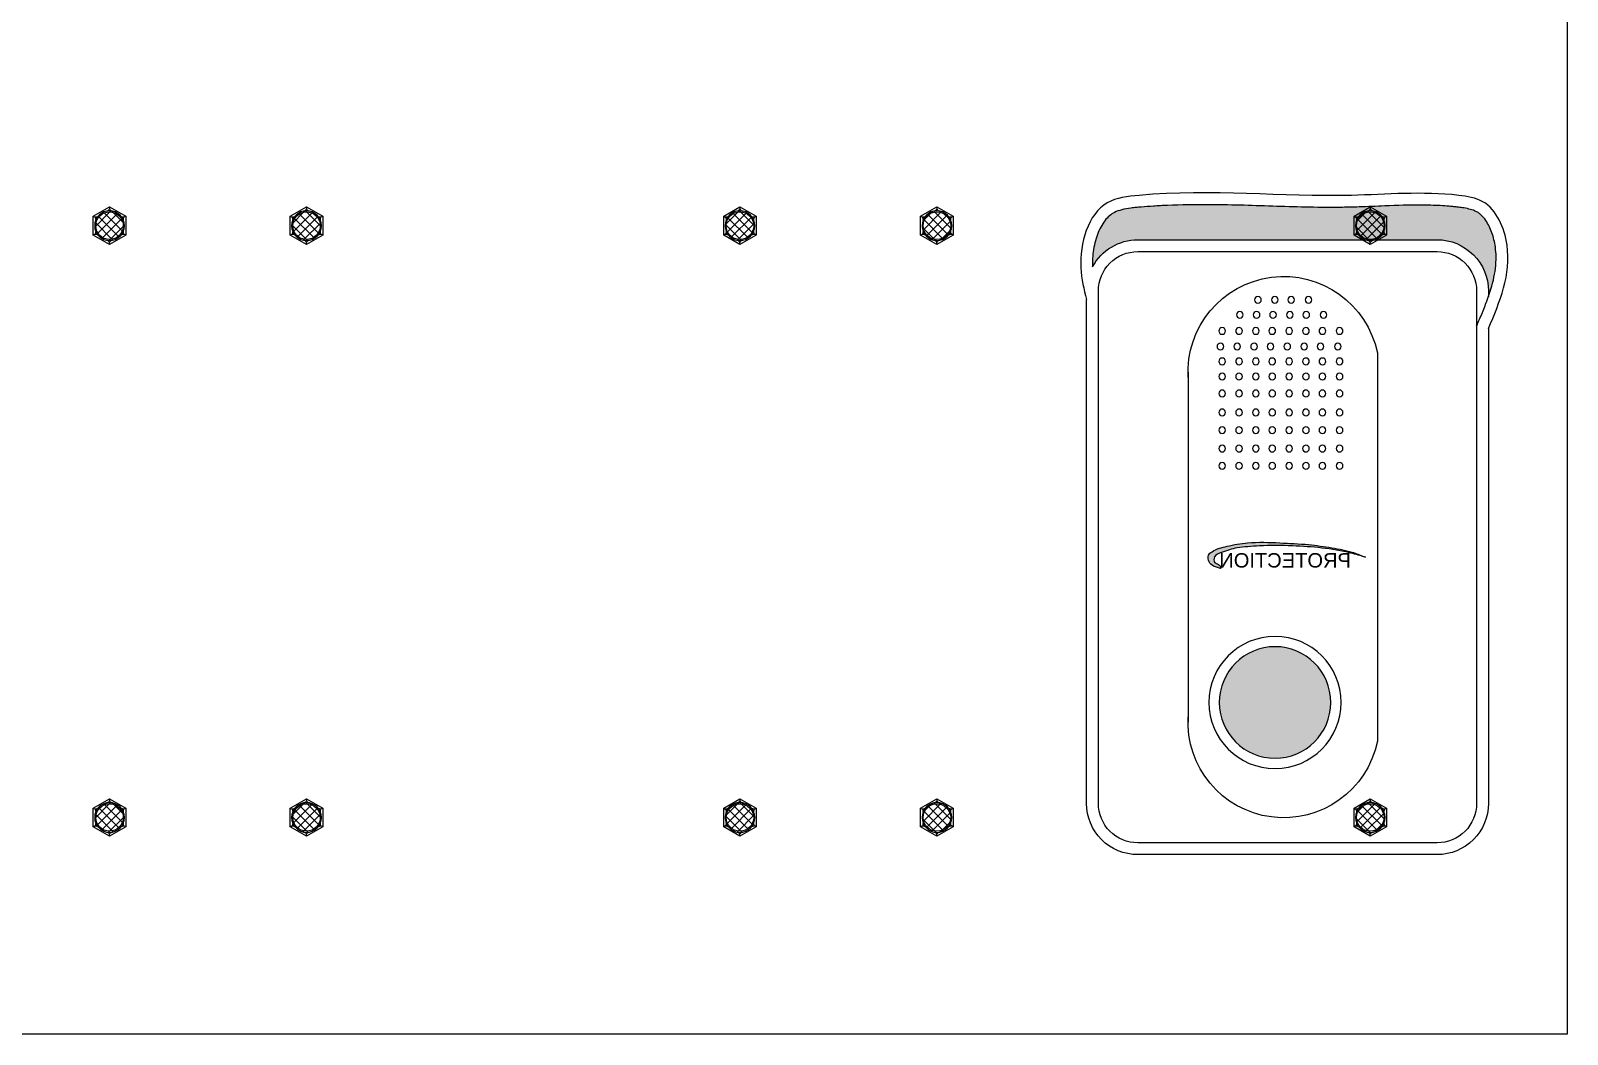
# Model space of a CAD drawing. Header units: millimetres. Extents: x 1729 to 7209, y 940 to 3564.
# Drawn here: x 2510.6 to 2900.6, y 939.7 to 1194.3 of the extents above; entities that cross this region are included whole.
import ezdxf

# ---------------------------------------------------------------- set-up
doc = ezdxf.new("R2010")
doc.units = ezdxf.units.MM
doc.layers.add('Parafuso', color=5, linetype='Continuous')
doc.layers.add('Traço-fino', color=7, linetype='Continuous', transparency=0.7)
doc.styles.get("Standard").update_dxf_attribs({"font": 'arial.ttf'})

# ---------------------------------------------------------------- blocks, each defined once
blk = doc.blocks.new('*U9')
at = {"layer": 'Parafuso'}
h = blk.add_hatch(dxfattribs=at)
h.set_pattern_fill('ANSI37', color=256, scale=0.522152)
h.set_pattern_definition([(45, (-39290.916, 24164.886), (-1.17226415, 1.17226415), []), (135, (-39290.916, 24164.886), (-1.17226415, -1.17226415), [])])
h.paths.add_polyline_path([(-3.77, 0, 1), (3.77, 0, 1)])
at = {"layer": 'Parafuso', "linetype": 'ByBlock', "ltscale": 0.002}
for p, q in [((0, 4.76), (0, 4.24)), ((-4.12, 2.38), (-3.67, 2.12)), ((4.12, 2.38), (3.67, 2.12)), ((-4.12, -2.38), (-3.67, -2.12)), ((3.67, -2.12), (4.12, -2.38)), ((4.06, -2.34), (3.67, -2.12)), ((0, -4.76), (0, -4.24))]:
    blk.add_line(p, q, dxfattribs=at)
at = {"layer": 'Parafuso'}
blk.add_lwpolyline([(4.12, 2.38), (0, 4.76), (-4.12, 2.38), (-4.12, -2.38), (0, -4.76), (4.12, -2.38)], close=True, dxfattribs=at)
at = {"layer": 'Parafuso', "linetype": 'ByBlock', "ltscale": 0.002}
blk.add_circle((0, 0), 3.77, dxfattribs=at)
for centre, start, end in [((-1.04, 4.85), 289.7455, 329.5986), ((1.04, 4.85), 210.4014, 250.2545), ((-3.68, 3.33), 270.4014, 310.2545), ((-4.72, 1.52), 349.7455, 29.5986), ((3.68, 3.33), 229.7455, 269.5986), ((4.72, 1.52), 150.4014, 190.2545), ((-4.72, -1.52), 330.4014, 10.2545), ((-3.68, -3.33), 49.7455, 89.5986), ((-1.04, -4.85), 30.4014, 70.2545), ((1.04, -4.85), 109.7455, 149.5986), ((3.68, -3.33), 90.4014, 130.2545), ((4.72, -1.52), 169.7455, 209.5986)]:
    blk.add_arc(centre, 1.21, start, end, dxfattribs=at)
blk = doc.blocks.new('Interfone')
h = blk.add_hatch(color=256)
h.dxf.hatch_style = 1
edge = h.paths.add_edge_path()
edge.add_spline(control_points=[(3192.88, 2609.38), (3192.89, 2609.58), (3192.9, 2609.78), (3192.91, 2610.67), (3192.89, 2611.38), (3192.71, 2613.6), (3192.44, 2615.13), (3191.58, 2617.96), (3191.01, 2619.25), (3189.97, 2620.86), (3189.6, 2621.35), (3188.81, 2622.18), (3188.39, 2622.53), (3187.75, 2622.95), (3187.54, 2623.08), (3186.78, 2623.46), (3186.16, 2623.68), (3184.76, 2624.04), (3183.98, 2624.18), (3182.73, 2624.35), (3182.3, 2624.39), (3181.42, 2624.48), (3180.97, 2624.52), (3179.5, 2624.65), (3178.47, 2624.72), (3176.25, 2624.87), (3175.04, 2624.93), (3170.42, 2625.13), (3167.04, 2625.17), (3161.97, 2625.15), (3160.29, 2625.13), (3153.05, 2624.98), (3147.52, 2624.76), (3139.2, 2624.53), (3136.42, 2624.48), (3132.25, 2624.46), (3130.85, 2624.46), (3128.05, 2624.5), (3126.65, 2624.53), (3123.06, 2624.65), (3120.87, 2624.75), (3115.56, 2624.96), (3112.45, 2625.07), (3107.78, 2625.04), (3106.23, 2624.99), (3103.9, 2624.87), (3103.13, 2624.81), (3101.96, 2624.71), (3101.57, 2624.68), (3100.79, 2624.6), (3100.4, 2624.55), (3099.54, 2624.45), (3099.07, 2624.39), (3098.02, 2624.22), (3097.46, 2624.1), (3096.44, 2623.81), (3095.99, 2623.65), (3095.4, 2623.36), (3095.23, 2623.26), (3094.81, 2622.99), (3094.58, 2622.81), (3093.89, 2622.2), (3093.44, 2621.7), (3092.44, 2620.23), (3091.92, 2619.18), (3091.12, 2616.89), (3090.82, 2615.65), (3090.54, 2613.62), (3090.48, 2612.8), (3090.43, 2609.99), (3090.69, 2608), (3091.48, 2604.6), (3091.91, 2603.2), (3092.41, 2601.78)], knot_values=[7.463101, 7.463101, 7.463101, 7.463101, 8.111265, 8.111265, 10.334947, 10.334947, 15.061931, 15.061931, 19.788915, 19.788915, 22.177625, 22.177625, 24.566334, 24.566334, 25.726624, 25.726624, 28.395847, 28.395847, 31.06507, 31.06507, 32.399681, 32.399681, 33.734293, 33.734293, 36.752746, 36.752746, 40.334595, 40.334595, 50.504797, 50.504797, 55.589899, 55.589899, 72.392507, 72.392507, 80.793812, 80.793812, 84.994464, 84.994464, 89.195116, 89.195116, 95.81117, 95.81117, 105.331951, 105.331951, 110.092341, 110.092341, 112.472537, 112.472537, 113.662634, 113.662634, 114.852732, 114.852732, 116.339562, 116.339562, 118.357618, 118.357618, 120.375674, 120.375674, 121.391917, 121.391917, 122.751525, 122.751525, 125.509227, 125.509227, 129.526554, 129.526554, 133.543882, 133.543882, 136.278523, 136.278523, 143.052796, 143.052796, 147.751517, 147.751517, 147.751517, 147.751517], degree=3, periodic=0)
edge.add_line((3092.41, 2601.78), (3092.41, 2603.26))
edge.add_arc((3105.41, 2603.26), 13, 90, 180, ccw=False)
edge.add_line((3105.41, 2616.26), (3181.41, 2616.26))
edge.add_arc((3181.41, 2603.26), 13, 28.0917, 90, ccw=False)
h = blk.add_hatch(color=256)
h.dxf.hatch_style = 1
edge = h.paths.add_edge_path()
edge.add_spline(control_points=[(3123.6, 2535.71), (3124.6, 2536.13), (3127.36, 2537.28), (3132.26, 2538.17), (3138.51, 2539.05), (3145.63, 2539.38), (3152.58, 2539.69), (3158.36, 2538.64), (3161.77, 2537.77), (3163.66, 2536.33), (3163.47, 2534.03), (3162.16, 2533.33), (3160.31, 2532.8), (3160.35, 2533.36), (3160.88, 2533.99), (3162.19, 2534.29), (3162.05, 2536.3), (3159.38, 2537.09), (3156.72, 2538.18), (3153.41, 2538.37), (3148.74, 2538.75), (3139.97, 2538.61), (3130.85, 2537.86), (3124.84, 2536.08), (3123.6, 2535.71)], knot_values=[0, 0, 0, 0, 3.244395, 8.936638, 14.847588, 22.192207, 30.333477, 35.624164, 39.6951, 40.970218, 42.22291, 45.715505, 46.045516, 46.124997, 47.244588, 48.325726, 49.682953, 51.751303, 55.856897, 58.611654, 61.541693, 69.941493, 84.896392, 88.746539, 88.746539, 88.746539, 88.746539], degree=3, periodic=0)
h = blk.add_hatch(color=256)
h.dxf.hatch_style = 1
h.paths.add_polyline_path([(3160.72, 2498.86, 1), (3132.42, 2498.86, 1)])
blk.add_line((3168.65, 2582.67), (3168.65, 2493.87))
for points in [[(3192.88, 2609.38, 0.276894), (3181.41, 2616.26), (3105.41, 2616.26, 0.414214), (3092.41, 2603.26), (3092.41, 2601.78)], [(3168.61, 2581.34, 0.929267), (3120.6, 2587.53), (3120.6, 2489.01, 0.929267), (3168.61, 2495.21)], [(3092.41, 2593.71), (3092.41, 2473.26, 0.414214), (3105.41, 2460.26), (3181.41, 2460.26, 0.414214), (3194.41, 2473.26), (3194.41, 2601.1)]]:
    blk.add_lwpolyline(points, format="xyb")
blk.add_lwpolyline([(3105.41, 2463.26), (3181.41, 2463.26, 0.414214), (3191.41, 2473.26), (3191.41, 2603.26, 0.414214), (3181.41, 2613.26), (3105.41, 2613.26, 0.414214), (3095.41, 2603.26), (3095.41, 2473.26, 0.414214)], format="xyb", close=True)
for centre, radius in [((3138.09, 2601.03), 0.847), ((3142.47, 2601.03), 0.847), ((3146.64, 2601.03), 0.847), ((3150.91, 2601.03), 0.847), ((3134.26, 2597.2), 0.847), ((3138.64, 2597.2), 0.847), ((3142.81, 2597.2), 0.847), ((3147.08, 2597.2), 0.847), ((3151.25, 2597.2), 0.847), ((3155.52, 2597.2), 0.847), ((3130.18, 2593.11), 0.847), ((3134.55, 2593.11), 0.847), ((3138.72, 2593.11), 0.847), ((3142.99, 2593.11), 0.847), ((3147.27, 2593.11), 0.847), ((3151.44, 2593.11), 0.847), ((3155.71, 2593.11), 0.847), ((3159.98, 2593.11), 0.847), ((3130.64, 2589.18), 0.847), ((3135.02, 2589.18), 0.847), ((3139.18, 2589.18), 0.847), ((3143.46, 2589.18), 0.847), ((3147.73, 2589.18), 0.847), ((3151.9, 2589.18), 0.847), ((3156.17, 2589.18), 0.847), ((3160.44, 2589.18), 0.847), ((3130.18, 2585.41), 0.847), ((3134.55, 2585.41), 0.847), ((3138.72, 2585.41), 0.847), ((3142.99, 2585.41), 0.847), ((3147.27, 2585.41), 0.847), ((3151.44, 2585.41), 0.847), ((3155.71, 2585.41), 0.847), ((3159.98, 2585.41), 0.847), ((3130.18, 2581.55), 0.847), ((3134.55, 2581.55), 0.847), ((3138.72, 2581.55), 0.847), ((3142.99, 2581.55), 0.847), ((3147.27, 2581.55), 0.847), ((3151.44, 2581.55), 0.847), ((3155.71, 2581.55), 0.847), ((3159.98, 2581.55), 0.847), ((3130.18, 2577.28), 0.847), ((3134.55, 2577.28), 0.847), ((3138.72, 2577.28), 0.847), ((3142.99, 2577.28), 0.847), ((3147.27, 2577.28), 0.847), ((3151.44, 2577.28), 0.847), ((3155.71, 2577.28), 0.847), ((3159.98, 2577.28), 0.847), ((3130.18, 2572.46), 0.847), ((3134.55, 2572.46), 0.847), ((3138.72, 2572.46), 0.847), ((3142.99, 2572.46), 0.847), ((3147.27, 2572.46), 0.847), ((3151.44, 2572.46), 0.847), ((3155.71, 2572.46), 0.847), ((3159.98, 2572.46), 0.847), ((3130.18, 2567.96), 0.847), ((3134.55, 2567.96), 0.847), ((3138.72, 2567.96), 0.847), ((3142.99, 2567.96), 0.847), ((3147.27, 2567.96), 0.847), ((3151.44, 2567.96), 0.847), ((3155.71, 2567.96), 0.847), ((3159.98, 2567.96), 0.847), ((3130.18, 2563.27), 0.847), ((3134.55, 2563.27), 0.847), ((3138.72, 2563.27), 0.847), ((3142.99, 2563.27), 0.847), ((3147.27, 2563.27), 0.847), ((3151.44, 2563.27), 0.847), ((3155.71, 2563.27), 0.847), ((3159.98, 2563.27), 0.847), ((3130.18, 2558.9), 0.847), ((3134.55, 2558.9), 0.847), ((3138.72, 2558.9), 0.847), ((3142.99, 2558.9), 0.847), ((3147.27, 2558.9), 0.847), ((3151.44, 2558.9), 0.847), ((3155.71, 2558.9), 0.847), ((3159.98, 2558.9), 0.847), ((3146.57, 2498.86), 16.77), ((3146.57, 2498.86), 14.15)]:
    blk.add_circle(centre, radius)
for points in [[(3092.41, 2593.71), (3087.69, 2614.92), (3093.83, 2625.91), (3099.96, 2627.52), (3127.2, 2627.52), (3181.09, 2627.52), (3189.14, 2625.61), (3195.87, 2609.14), (3194.41, 2601.1)], [(3123.6, 2535.71), (3126.63, 2536.88), (3132.19, 2538.12), (3138.04, 2538.9), (3145.37, 2539.36), (3153.52, 2539.36), (3158.74, 2538.5), (3162.56, 2537.12), (3163.47, 2536.22), (3163.47, 2534.96), (3160.65, 2532.9), (3160.32, 2532.9), (3160.32, 2532.98), (3160.96, 2533.89), (3161.9, 2534.44), (3161.9, 2535.8), (3160.14, 2536.88), (3156.22, 2538.09), (3153.48, 2538.38), (3150.55, 2538.58), (3142.15, 2538.58), (3127.31, 2536.75), (3123.6, 2535.71)]]:
    blk.add_spline(points, degree=3)
blk.add_open_spline([(3095.41, 2594.32), (3095.33, 2594.51), (3095.26, 2594.69), (3095.18, 2594.88), (3095.18, 2594.88), (3095.18, 2594.88), (3095.17, 2594.89), (3094.93, 2595.45), (3094.7, 2596.01), (3093.99, 2597.69), (3093.54, 2598.79), (3092.31, 2601.95), (3091.63, 2603.98), (3090.69, 2608), (3090.43, 2609.99), (3090.48, 2612.8), (3090.54, 2613.62), (3090.82, 2615.65), (3091.12, 2616.89), (3091.92, 2619.18), (3092.44, 2620.23), (3093.44, 2621.7), (3093.89, 2622.2), (3094.58, 2622.81), (3094.81, 2622.99), (3095.23, 2623.26), (3095.4, 2623.36), (3095.99, 2623.65), (3096.44, 2623.81), (3097.46, 2624.1), (3098.02, 2624.22), (3099.07, 2624.39), (3099.54, 2624.45), (3100.4, 2624.55), (3100.79, 2624.6), (3101.57, 2624.68), (3101.96, 2624.71), (3103.13, 2624.81), (3103.9, 2624.87), (3106.23, 2624.99), (3107.78, 2625.04), (3112.45, 2625.07), (3115.56, 2624.96), (3120.87, 2624.75), (3123.06, 2624.65), (3126.65, 2624.53), (3128.05, 2624.5), (3130.85, 2624.46), (3132.25, 2624.46), (3136.42, 2624.48), (3139.2, 2624.53), (3147.52, 2624.76), (3153.05, 2624.98), (3160.29, 2625.13), (3161.97, 2625.15), (3167.04, 2625.17), (3170.42, 2625.13), (3175.04, 2624.93), (3176.25, 2624.87), (3178.47, 2624.72), (3179.5, 2624.65), (3180.97, 2624.52), (3181.42, 2624.48), (3182.3, 2624.39), (3182.73, 2624.35), (3183.98, 2624.18), (3184.76, 2624.04), (3186.16, 2623.68), (3186.78, 2623.46), (3187.54, 2623.08), (3187.75, 2622.95), (3188.39, 2622.53), (3188.81, 2622.18), (3189.6, 2621.35), (3189.97, 2620.86), (3191.01, 2619.25), (3191.58, 2617.96), (3192.44, 2615.13), (3192.71, 2613.6), (3192.89, 2611.38), (3192.91, 2610.67), (3192.9, 2609.78), (3192.89, 2609.58), (3192.88, 2609.38)], degree=3, knots=[-0.596131, -0.596131, -0.596131, -0.596131, -0.006757, -0.006757, -0.006757, 0, 0, 0, 1.79585, 1.79585, 5.38755, 5.38755, 12.161823, 12.161823, 18.936095, 18.936095, 21.670736, 21.670736, 25.688064, 25.688064, 29.705391, 29.705391, 32.463094, 32.463094, 33.822701, 33.822701, 34.838944, 34.838944, 36.857, 36.857, 38.875056, 38.875056, 40.361886, 40.361886, 41.551984, 41.551984, 42.742082, 42.742082, 45.122277, 45.122277, 49.882667, 49.882667, 59.403448, 59.403448, 66.019502, 66.019502, 70.220155, 70.220155, 74.420807, 74.420807, 82.822111, 82.822111, 99.62472, 99.62472, 104.709821, 104.709821, 114.880024, 114.880024, 118.461872, 118.461872, 121.480325, 121.480325, 122.814937, 122.814937, 124.149548, 124.149548, 126.818771, 126.818771, 129.487994, 129.487994, 130.648284, 130.648284, 133.036994, 133.036994, 135.425703, 135.425703, 140.152687, 140.152687, 144.879672, 144.879672, 147.103353, 147.103353, 147.751517, 147.751517, 147.751517, 147.751517])
at = {"insert": (3127.31, 2536.75), "char_height": 3.649, "attachment_point": 1}
blk.add_mtext_dynamic_manual_height_columns('PROTECTION', width=60.8215, gutter_width=165.25, heights=[0], dxfattribs=at)

msp = doc.modelspace()

# ---------------------------------------------------------------- linework, layer by layer
msp.add_lwpolyline([(2900.631, 939.679), (1800.631, 939.679), (1800.631, 1739.679), (2900.631, 1739.679)], close=True)
at = {"layer": 'Traço-fino'}
for centre in [(2530.631, 1144.829), (2580.631, 1144.829), (2690.631, 1144.829), (2740.631, 1144.829), (2850.631, 1144.829), (2530.631, 994.679), (2580.631, 994.679), (2690.631, 994.679), (2740.631, 994.679), (2850.631, 994.679)]:
    msp.add_circle(centre, 3.5, dxfattribs=at)

# ---------------------------------------------------------------- block references
at = {"xscale": -1}
msp.add_blockref('Interfone', (5973.028, -1475.001), dxfattribs=at)
at = {"layer": 'Traço-fino', "xscale": -1}
for p in [(2530.631, 1144.829), (2580.631, 1144.829), (2690.631, 1144.829), (2740.631, 1144.829), (2850.631, 1144.829), (2530.631, 994.679), (2580.631, 994.679), (2690.631, 994.679), (2740.631, 994.679), (2850.631, 994.679)]:
    msp.add_blockref('*U9', p, dxfattribs=at)

doc.saveas('drawing.dxf')
